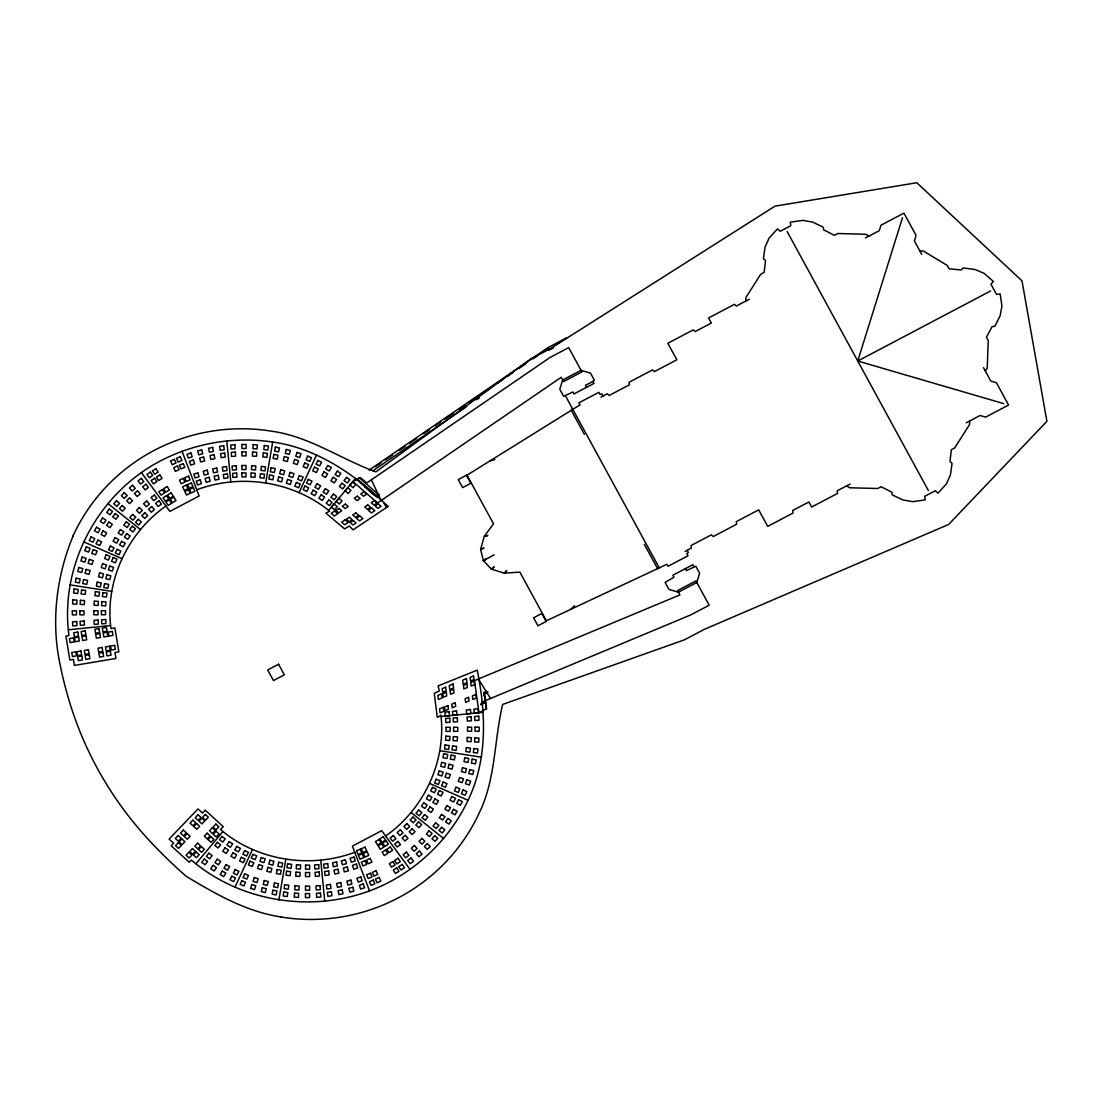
<?xml version="1.0" encoding="UTF-8"?>
<svg xmlns="http://www.w3.org/2000/svg" width="1102" height="1102" viewBox="0 0 1102 1102"><rect width="100%" height="100%" fill="white"/><g stroke="black" fill="none" stroke-linecap="round" stroke-linejoin="round"><path stroke-width="1.5" d="M745.778 301.08L745.916 297.499L760.779 274.15L764.154 272.346L765.504 260.554L763.424 258.708L765.05 247.11L769.086 238.115L777.447 228.927L780.216 231.282L790.754 225.731L790.286 222.163L802.711 220.386L812.56 222.067L823.277 227.15L823.69 229.877L834.421 235.291L837.823 233.514L865.814 234.271L868.927 236.131M969.719 420.964L969.567 424.545L954.718 447.894L951.343 449.699L949.993 461.49L952.059 463.322L950.447 474.921L946.411 483.916L938.036 493.104L935.267 490.762L924.743 496.313L925.198 499.881L912.787 501.658L902.937 499.977L892.221 494.881L891.807 492.167L881.077 486.753L877.674 488.517L849.683 487.773L846.57 485.899M196.79 489.784C240.511 473.378 292.182 481.161 328.699 510.433L329.581 511.176L325.889 513.119L344.582 528.877L349.389 526.026L353.012 529.842L388 506.507C356.153 475.334 317.817 448.376 272.69 442.026C234.657 436.351 195.164 442.921 161.03 460.622C98.202 492.966 59.412 565.354 68.958 635.606L65.9 636.116L69.881 660.015L73.393 659.437L74.385 665.415L115.944 658.459L114.952 652.494L118.864 651.833L114.87 627.933L110.958 628.595C104.594 581.608 127.322 533.065 165.947 506.038M385.59 836.032C423.802 809.336 446.2 761.771 440.938 715.281M354.761 852.287C310.13 869.01 256.862 860.676 220.524 829.517L223.251 826.679L205.22 810.177L202.492 813.028L197.974 808.909L169.102 839.104L173.62 843.223L171.182 845.771L189.213 862.26L191.335 860.042C245.594 906.547 327.597 915.183 390.507 881.448C424.132 863.431 451.724 834.793 468.047 800.286C487.676 759.691 485.982 713.297 477.235 670.154L438.114 685.899L439.34 690.982L434.257 693.337L437.274 717.361L440.965 715.418M265.706 482.786L272.69 442.026M278.861 900.045L285.845 859.271M1003.798 403.649L857.742 361.015L902.455 217.797M73.104 535.971C56.822 575.079 51.147 619.668 59.439 661.269C64.233 686.27 71.437 710.804 81.093 734.359A370.327 361.828 -9.7 0 0 117.211 800.603C136.676 828.856 160.548 853.733 186.224 876.365C215.772 894.011 246.256 911.726 280.845 916.919M299.097 492.539L316.605 454.85M234.946 887.22L252.454 849.532M985.312 371.002L987.24 367.93L988.232 340.532L986.442 337.226L992.062 326.688L994.844 326.261L1000.134 315.737L1001.925 306.08L1000.203 293.959L996.552 294.427L990.96 284.164L993.384 281.451L984.058 273.324L974.898 269.453L963.052 267.951L961.151 270.004L949.111 268.764L947.293 265.472L923.545 251.118L919.881 251.008M506.534 570.588L504.44 573.164L491.368 569.128L483.392 560.656L480.596 549.388L484.288 536.219L493.531 523.836L467.014 475.196L580.01 404.875L578.894 402.822L598.868 392.298L599.984 394.351L601.83 393.91L602.987 396.017M328.699 510.433L355.547 478.378M195.991 863.692L222.852 831.638M506.713 570.671L504.44 573.164L519.868 572.131L546.385 620.77L666.917 564.252L668.032 566.304L688.006 555.766L686.89 553.714L688.282 552.433L687.138 550.325M570.795 609.296L574.5 605.742M592.917 381.402L594.322 380.121L590.479 373.096L581.016 370.341L562.681 379.997L559.788 389.281L563.618 396.307L572.957 391.94L574.032 393.91L594.006 383.386L592.917 381.402L585.438 385.342L586.526 387.325M572.53 408.828L571.139 410.096L584.377 434.367M493.944 566.993L491.368 569.128L494.123 567.075M369.074 470.127L547.956 347.64L566.456 337.873M375.424 466.78L381.099 462.895M385.356 459.975L392.464 455.112M399.558 450.25L405.233 446.365M409.489 443.445L416.597 438.582M423.691 433.72L429.367 429.835M435.042 425.951L440.731 422.052M444.988 419.132L453.501 413.305M459.176 409.421L464.865 405.522M469.121 402.616L477.634 396.775M483.31 392.891L488.999 389.006M497.512 383.165L501.768 380.245M507.443 376.361L513.133 372.476M518.808 368.578L525.902 363.715M533.01 358.866L537.266 355.946M542.942 352.061L548.617 348.163M372.944 470.747L466.628 406.597M476.574 399.792L479.411 397.85M371.333 479.852L550.201 357.365L568.701 347.612L581.939 371.884L563.549 381.581L561.207 377.297L377.545 502.98L352.915 481.519L360.409 477.565L366.635 482.993L371.333 479.852L381.154 500.57M378.716 494.233L376.319 495.831L379.033 494.963M486.23 558.81L483.392 560.656L486.395 559.113M486.313 558.962L483.392 560.656L494.095 554.843M555.67 344.444L561.317 341.468M553.245 347.957L548.975 350.216L547.956 347.64M749.25 299.234L736.37 306.025L734.442 304.331L708.545 317.982L711.313 323.051L695.142 331.578L693.213 329.884L667.853 343.259L676.862 359.789L654.409 371.622L652.522 369.9L629.049 382.27L629.476 384.777L609.186 395.466L607.257 393.772L600.989 397.078M865.442 237.963L879.258 230.69L881.049 225.18L903.916 213.113L916.051 235.387L914.398 240.952L921.74 254.397M857.742 361.015L990.643 290.942M685.127 551.386L691.395 548.08L691.023 545.559L711.313 534.856L713.201 536.578L736.673 524.208L736.246 521.701L758.699 509.868L767.722 526.398L793.082 513.022L792.71 510.502L808.882 501.975L811.637 507.044L837.534 493.393L837.162 490.858L850.041 484.067M966.234 422.796L980.036 415.523L985.711 417.107L1008.578 405.04L996.428 382.766L990.794 381.058L983.466 367.6M693.943 566.662L692.869 564.679L672.895 575.216L673.969 577.186L665.098 582.407L668.928 589.432L678.405 592.201L696.726 582.531L699.632 573.247L695.803 566.221L686.463 570.602L685.389 568.618M481.643 702.566L485.266 700.652M480.761 703.971L485.266 701.602M480.913 704.825L485.762 702.194M486.629 691.395L484.095 692.414L486.478 708.765L478.998 712.705L474.439 680.664L679.879 594.915L677.537 590.617L695.927 580.919L709.165 605.205L690.665 614.957L485.335 700.652L484.109 693.502L488.048 691.918M483.723 548.011L480.596 549.388L483.806 548.176M489.894 460.925L494.798 459.589M487.635 535.434L484.288 536.219L487.607 535.641M68.434 629.779L110.448 625.523M441.103 716.548L483.103 712.291M70.06 584.859L111.674 591.375M439.877 750.696L481.491 757.212M83.504 541.785L121.895 558.631M429.656 783.439L468.047 800.286M484.095 692.414L485.899 693.585L484.109 693.502L485.403 702.456M107.858 503.504L140.409 529.525M411.142 812.546L443.693 838.567M359.1 477.593L378.413 494.426M356.772 478.778L377.049 496.465M356.91 479.632L377.187 497.319M364.624 486.712L374.391 495.225M141.455 472.62L169.873 511.397L199.145 495.955L182.023 451.228M410.082 869.45L381.678 830.674L352.392 846.116L369.528 890.843M478.475 679.039L490.583 698.558M787.145 231.544L928.352 490.5M565.905 396.679L659.437 568.191L657.577 568.618L644.353 544.36M485.087 700.569L486.478 708.765M320.737 860.221L324.759 901.284M226.778 440.786L230.814 481.849M280.831 917.002A183.318 179.103 -9.7 0 0 479.563 812.215C495.872 778.384 494.082 740.255 502.65 704.426L684.549 639.78L704.343 629.338L948.629 524.483L1046.9 421.308L1021.995 280.858L916.809 182.739L775.023 206.143L551.041 348.218L531.247 358.646L375.823 471.876C340.738 459.093 309.428 436.406 271.739 431.226A183.318 179.103 -9.7 0 0 73.021 535.93M72.346 610.852L72.333 614.902L76.465 614.875L76.479 610.839L72.346 610.852M79.909 610.811L79.895 614.861L84.028 614.833L84.028 610.797L79.909 610.811M93.835 610.756L93.822 614.792L97.954 614.778L97.968 610.728L93.835 610.756M101.398 610.715L101.384 614.751L105.516 614.737L105.53 610.701L101.398 610.715M241.875 472.91L241.861 476.946L245.994 476.932L246.008 472.882L241.875 472.91M241.903 465.512L241.889 469.548L246.021 469.535L246.021 465.485L241.903 465.512M241.944 451.875L241.93 455.925L246.063 455.897L246.077 451.861L241.944 451.875M241.958 444.478L241.944 448.528L246.077 448.5L246.09 444.464L241.958 444.478M305.488 893.57L305.474 897.607L309.607 897.593L309.607 893.543L305.488 893.57M305.502 886.173L305.488 890.209L309.621 890.196L309.634 886.146L305.502 886.173M305.529 872.536L305.516 876.586L309.648 876.558L309.662 872.522L305.529 872.536M305.543 865.139L305.543 869.189L309.662 869.161L309.676 865.125L305.543 865.139M446.034 727.334L446.021 731.37L450.153 731.356L450.167 727.306L446.034 727.334M453.597 727.292L453.583 731.342L457.716 731.315L457.729 727.279L453.597 727.292M467.523 727.21L467.51 731.26L471.642 731.232L471.656 727.196L467.523 727.21M475.086 727.182L475.072 731.218L479.205 731.205L479.218 727.155L475.086 727.182M72.87 599.901L72.594 603.937L76.713 604.185L76.988 600.149L72.87 599.901M80.418 600.342L80.129 604.378L84.262 604.626L84.537 600.59L80.418 600.342M94.317 601.169L94.028 605.205L98.161 605.453L98.436 601.417L94.317 601.169M101.852 601.623L101.577 605.659L105.696 605.893L105.985 601.857L101.852 601.623M251.187 473.02L250.898 477.056L255.017 477.304L255.306 473.268L251.187 473.02M251.697 465.636L251.421 469.672L255.54 469.92L255.816 465.884L251.697 465.636M252.647 452.04L252.372 456.076L256.49 456.311L256.766 452.275L252.647 452.04M253.157 444.657L252.881 448.693L257 448.927L257.289 444.891L253.157 444.657M294.551 893.143L294.275 897.18L298.394 897.414L298.683 893.378L294.551 893.143M295.074 885.76L294.785 889.796L298.917 890.03L299.193 885.994L295.074 885.76M296.011 872.15L295.735 876.186L299.854 876.434L300.13 872.398L296.011 872.15M296.521 864.767L296.245 868.803L300.364 869.051L300.639 865.015L296.521 864.767M445.842 736.177L445.566 740.213L449.685 740.448L449.974 736.412L445.842 736.177M453.39 736.618L453.115 740.654L457.234 740.902L457.509 736.866L453.39 736.618M467.289 737.431L467.014 741.467L471.133 741.715L471.408 737.679L467.289 737.431M474.838 737.872L474.549 741.908L478.681 742.156L478.957 738.12L474.838 737.872M74.137 588.991L73.586 593L77.677 593.51L78.228 589.501L74.137 588.991M81.631 589.928L81.08 593.937L85.171 594.446L85.722 590.424L81.631 589.928M95.433 591.636L94.882 595.645L98.973 596.154L99.524 592.146L95.433 591.636M102.927 592.573L102.376 596.581L106.467 597.077L107.018 593.069L102.927 592.573M260.458 473.736L259.907 477.745L263.998 478.254L264.549 474.246L260.458 473.736M261.463 466.394L260.912 470.402L265.003 470.912L265.554 466.904L261.463 466.394M263.323 452.881L262.772 456.889L266.863 457.399L267.414 453.39L263.323 452.881M264.328 445.539L263.777 449.547L267.869 450.057L268.42 446.048L264.328 445.539M283.696 892.014L283.145 896.022L287.236 896.532L287.787 892.524L283.696 892.014M284.702 884.672L284.151 888.68L288.242 889.19L288.793 885.182L284.702 884.672M286.548 871.159L285.997 875.167L290.088 875.677L290.639 871.654L286.548 871.159M287.553 863.816L287.002 867.825L291.093 868.335L291.644 864.326L287.553 863.816M445.07 744.98L444.519 749.002L448.624 749.498L449.161 745.489L445.07 744.98M452.564 745.916L452.013 749.925L456.118 750.434L456.669 746.426L452.564 745.916M466.38 747.611L465.829 751.619L469.92 752.129L470.471 748.12L466.38 747.611M473.874 748.547L473.323 752.556L477.414 753.065L477.965 749.043L473.874 748.547M76.121 578.192L75.308 582.159L79.358 582.93L80.171 578.963L76.121 578.192M83.532 579.597L82.719 583.564L86.769 584.335L87.581 580.368L83.532 579.597M97.183 582.187L96.37 586.168L100.42 586.925L101.232 582.958L97.183 582.187M104.594 583.592L103.781 587.573L107.831 588.33L108.643 584.363L104.594 583.592M269.659 475.045L268.833 479.012L272.883 479.783L273.709 475.816L269.659 475.045M271.147 467.785L270.334 471.752L274.384 472.524L275.197 468.543L271.147 467.785M273.902 454.396L273.089 458.377L277.139 459.135L277.952 455.167L273.902 454.396M275.404 447.137L274.577 451.104L278.627 451.875L279.453 447.908L275.404 447.137M272.924 890.196L272.111 894.163L276.161 894.934L276.974 890.967L272.924 890.196M274.426 882.936L273.599 886.903L277.649 887.675L278.475 883.708L274.426 882.936M277.167 869.547L276.354 873.528L280.404 874.285L281.217 870.318L277.167 869.547M278.654 862.287L277.842 866.255L281.892 867.026L282.704 863.059L278.654 862.287M443.707 753.74L442.894 757.708L446.944 758.465L447.756 754.498L443.707 753.74M451.131 755.146L450.305 759.113L454.355 759.87L455.181 755.903L451.131 755.146M464.782 757.721L463.97 761.689L468.019 762.46L468.832 758.493L464.782 757.721M472.193 759.126L471.38 763.094L475.43 763.865L476.243 759.898L472.193 759.126M78.821 567.53L77.746 571.442L81.727 572.461L82.815 568.563L78.821 567.53M86.121 569.403L85.047 573.315L89.028 574.349L90.116 570.437L86.121 569.403M99.566 572.875L98.491 576.787L102.472 577.806L103.56 573.894L99.566 572.875M106.866 574.748L105.792 578.66L109.773 579.693L110.861 575.781L106.866 574.748M278.737 476.932L277.663 480.844L281.644 481.877L282.732 477.965L278.737 476.932M280.721 469.783L279.632 473.695L283.627 474.714L284.702 470.802L280.721 469.783M284.357 456.6L283.283 460.512L287.278 461.531L288.352 457.619L284.357 456.6M286.341 449.451L285.253 453.349L289.247 454.382L290.322 450.47L286.341 449.451M262.317 887.689L261.229 891.601L265.224 892.634L266.298 888.722L262.317 887.689M264.287 880.539L263.213 884.451L267.194 885.471L268.282 881.559L264.287 880.539M267.924 867.357L266.836 871.269L270.83 872.288L271.905 868.376L267.924 867.357M269.894 860.194L268.819 864.106L272.8 865.139L273.888 861.227L269.894 860.194M441.764 762.377L440.69 766.289L444.685 767.323L445.759 763.411L441.764 762.377M449.065 764.265L447.991 768.177L451.985 769.196L453.06 765.284L449.065 764.265M462.523 767.708L461.435 771.62L465.43 772.654L466.504 768.741L462.523 767.708M469.824 769.595L468.736 773.494L472.73 774.527L473.805 770.615L469.824 769.595M82.237 557.061L80.901 560.89L84.799 562.172L86.135 558.342L82.237 557.061M89.386 559.403L88.05 563.232L91.962 564.513L93.298 560.684L89.386 559.403M102.569 563.728L101.232 567.558L105.131 568.839L106.467 564.995L102.569 563.728M109.718 566.07L108.382 569.899L112.294 571.18L113.63 567.337L109.718 566.07M287.677 479.411L286.341 483.241L290.253 484.522L291.589 480.692L287.677 479.411M290.129 472.386L288.793 476.229L292.691 477.497L294.041 473.667L290.129 472.386M294.647 459.465L293.311 463.295L297.209 464.576L298.559 460.746L294.647 459.465M297.099 452.44L295.749 456.283L299.661 457.564L300.998 453.721L297.099 452.44M251.89 884.52L250.553 888.35L254.466 889.631L255.802 885.801L251.89 884.52M254.342 877.495L253.005 881.338L256.918 882.606L258.254 878.776L254.342 877.495M258.846 864.574L257.51 868.404L261.422 869.685L262.758 865.841L258.846 864.574M261.298 857.549L259.962 861.378L263.874 862.659L265.21 858.83L261.298 857.549M439.257 770.89L437.921 774.734L441.833 776.001L443.169 772.171L439.257 770.89M446.406 773.232L445.07 777.062L448.982 778.343L450.319 774.513L446.406 773.232M459.589 777.544L458.253 781.373L462.165 782.654L463.501 778.825L459.589 777.544M466.752 779.885L465.402 783.715L469.314 784.996L470.65 781.166L466.752 779.885M86.328 546.826L84.744 550.573L88.559 552.102L90.144 548.355L86.328 546.826M93.312 549.622L91.728 553.369L95.53 554.885L97.128 551.152L93.312 549.622M106.164 554.774L104.58 558.521L108.395 560.05L109.98 556.303L106.164 554.774M113.148 557.571L111.55 561.317L115.366 562.846L116.964 559.1L113.148 557.571M296.424 482.442L294.84 486.189L298.642 487.718L300.24 483.971L296.424 482.442M299.345 475.596L297.747 479.342L301.562 480.871L303.146 477.125L299.345 475.596M304.703 462.978L303.119 466.725L306.935 468.254L308.519 464.507L304.703 462.978M307.623 456.132L306.025 459.878L309.841 461.394L311.439 457.661L307.623 456.132M241.724 880.677L240.126 884.424L243.941 885.939L245.526 882.206L241.724 880.677M244.63 873.831L243.032 877.564L246.848 879.093L248.446 875.346L244.63 873.831M249.989 861.199L248.391 864.946L252.206 866.475L253.804 862.728L249.989 861.199M252.895 854.353L251.311 858.1L255.113 859.629L256.711 855.882L252.895 854.353M436.172 779.224L434.587 782.971L438.403 784.5L439.987 780.753L436.172 779.224M443.156 782.021L441.571 785.767L445.373 787.296L446.971 783.55L443.156 782.021M456.021 787.172L454.423 790.905L458.239 792.434L459.823 788.688L456.021 787.172M462.992 789.955L461.407 793.702L465.223 795.231L466.807 791.484L462.992 789.955M91.108 536.867L89.276 540.503L92.967 542.267L94.813 538.644L91.108 536.867M97.885 540.104L96.039 543.741L99.745 545.518L101.577 541.881L97.885 540.104M110.352 546.082L108.519 549.719L112.225 551.482L114.057 547.846L110.352 546.082M117.129 549.319L115.297 552.956L118.988 554.719L120.834 551.083L117.129 549.319M304.951 486.037L303.119 489.674L306.811 491.437L308.643 487.814L304.951 486.037M308.312 479.384L306.48 483.02L310.172 484.784L312.018 481.161L308.312 479.384M314.511 467.138L312.679 470.774L316.37 472.538L318.216 468.901L314.511 467.138M317.872 460.484L316.04 464.121L319.732 465.884L321.577 462.248L317.872 460.484M231.819 876.186L229.987 879.823L233.693 881.6L235.525 877.963L231.819 876.186M235.181 869.533L233.349 873.17L237.054 874.947L238.886 871.31L235.181 869.533M241.366 857.287L239.533 860.91L243.239 862.687L245.071 859.05L241.366 857.287M244.727 850.634L242.895 854.257L246.6 856.034L248.432 852.397L244.727 850.634M432.549 787.351L430.717 790.988L434.422 792.751L436.254 789.115L432.549 787.351M439.326 790.589L437.494 794.225L441.186 795.988L443.032 792.352L439.326 790.589M451.806 796.539L449.974 800.176L453.666 801.953L455.512 798.316L451.806 796.539M458.584 799.79L456.738 803.413L460.443 805.19L462.275 801.553L458.584 799.79M96.535 527.238L94.455 530.751L98.037 532.748L100.103 529.236L96.535 527.238M103.078 530.902L100.998 534.415L104.566 536.412L106.646 532.9L103.078 530.902M115.118 537.666L113.038 541.165L116.619 543.176L118.685 539.663L115.118 537.666M121.661 541.33L119.581 544.843L123.148 546.84L125.229 543.327L121.661 541.33M313.202 490.17L311.136 493.682L314.704 495.68L316.784 492.167L313.202 490.17M317.004 483.75L314.924 487.249L318.506 489.26L320.572 485.748L317.004 483.75M324.002 471.904L321.936 475.417L325.503 477.428L327.583 473.915L324.002 471.904M327.804 465.485L325.724 468.997L329.305 470.995L331.371 467.482L327.804 465.485M222.26 871.076L220.18 874.589L223.747 876.6L225.827 873.087L222.26 871.076M226.048 864.657L223.981 868.169L227.549 870.167L229.629 866.654L226.048 864.657M233.045 852.81L230.965 856.323L234.547 858.32L236.613 854.808L233.045 852.81M236.834 846.391L234.767 849.89L238.335 851.901L240.415 848.388L236.834 846.391M428.389 795.231L426.322 798.743L429.89 800.741L431.97 797.228L428.389 795.231M434.932 798.895L432.852 802.408L436.433 804.405L438.5 800.892L434.932 798.895M446.985 805.645L444.905 809.157L448.473 811.155L450.553 807.642L446.985 805.645M453.514 809.309L451.448 812.821L455.016 814.819L457.096 811.306L453.514 809.309M102.596 517.968L100.282 521.342L103.712 523.56L106.026 520.199L102.596 517.968M108.864 522.045L106.563 525.42L109.993 527.638L112.294 524.277L108.864 522.045M120.421 529.566L118.121 532.941L121.551 535.159L123.851 531.784L120.421 529.566M126.702 533.643L124.402 537.018L127.832 539.236L130.132 535.861L126.702 533.643M321.164 494.826L318.864 498.2L322.294 500.432L324.594 497.057L321.164 494.826M325.393 488.654L323.079 492.029L326.509 494.247L328.809 490.886L325.393 488.654M333.162 477.29L330.862 480.665L334.292 482.883L336.592 479.508L333.162 477.29M337.377 471.119L335.077 474.48L338.507 476.711L340.807 473.337L337.377 471.119M213.058 865.359L210.757 868.734L214.174 870.966L216.488 867.591L213.058 865.359M217.273 859.188L214.973 862.563L218.403 864.794L220.703 861.42L217.273 859.188M225.028 847.824L222.728 851.185L226.158 853.416L228.458 850.041L225.028 847.824M229.257 841.639L226.943 845.014L230.373 847.245L232.687 843.87L229.257 841.639M423.719 802.835L421.419 806.196L424.849 808.427L427.149 805.052L423.719 802.835M429.987 806.912L427.686 810.287L431.116 812.505L433.417 809.13L429.987 806.912M441.558 814.419L439.257 817.78L442.687 820.012L444.988 816.637L441.558 814.419M447.839 818.497L445.539 821.858L448.969 824.089L451.269 820.714L447.839 818.497M109.25 509.096L106.729 512.32L109.993 514.758L112.528 511.535L109.25 509.096M115.242 513.573L112.721 516.783L115.986 519.235L118.506 516.011L115.242 513.573M126.262 521.811L123.741 525.034L127.019 527.472L129.54 524.263L126.262 521.811M132.254 526.288L129.733 529.511L132.998 531.949L135.518 528.74L132.254 526.288M328.795 499.977L326.275 503.201L329.553 505.639L332.074 502.429L328.795 499.977M333.424 494.082L330.889 497.305L334.168 499.757L336.689 496.534L333.424 494.082M341.937 483.241L339.402 486.464L342.681 488.902L345.201 485.679L341.937 483.241M346.551 477.345L344.031 480.568L347.295 483.007L349.816 479.783L346.551 477.345M204.256 859.064L201.735 862.287L205.013 864.739L207.534 861.516L204.256 859.064M208.884 853.182L206.35 856.392L209.628 858.844L212.149 855.62L208.884 853.182M217.383 842.314L214.862 845.537L218.127 847.975L220.648 844.766L217.383 842.314M221.998 836.432L219.477 839.641L222.742 842.093L225.276 838.87L221.998 836.432M418.54 810.122L416.019 813.331L419.297 815.783L421.818 812.56L418.54 810.122M424.532 814.585L422.011 817.808L425.276 820.26L427.81 817.037L424.532 814.585M435.565 822.822L433.045 826.045L436.309 828.484L438.844 825.274L435.565 822.822M441.558 827.299L439.037 830.522L442.301 832.96L444.822 829.737L441.558 827.299M352.599 481.987L349.885 485.059L352.998 487.69L355.712 484.618L352.599 481.987M347.777 487.731L345.064 490.803L348.191 493.434L350.904 490.362L347.777 487.731M338.92 498.311L336.206 501.382L339.32 504.013L342.033 500.942L338.92 498.311M334.099 504.055L331.399 507.127L334.512 509.758L337.226 506.686L334.099 504.055M116.481 500.666L113.754 503.724L116.853 506.369L119.581 503.325L116.481 500.666M122.157 505.515L119.429 508.573L122.529 511.218L125.256 508.174L122.157 505.515M132.612 514.455L129.871 517.513L132.97 520.158L135.711 517.1L132.612 514.455M138.273 519.304L135.546 522.362L138.645 525.007L141.373 521.949L138.273 519.304M412.906 817.064L410.164 820.122L413.264 822.767L416.005 819.709L412.906 817.064M418.567 821.913L415.84 824.971L418.939 827.616L421.667 824.558L418.567 821.913M429.022 830.839L426.295 833.897L429.394 836.542L432.122 833.484L429.022 830.839M434.698 835.688L431.97 838.746L435.07 841.391L437.797 838.333L434.698 835.688M178.152 835.509L175.342 838.484L178.359 841.225L181.183 838.236L178.152 835.509M198.029 814.736L195.206 817.712L198.236 820.439L201.046 817.464L198.029 814.736M181.913 838.953L179.103 841.928L182.119 844.655L184.929 841.68L181.913 838.953M187.078 833.539L184.268 836.514L187.299 839.242L190.109 836.266L187.078 833.539M196.611 823.58L193.8 826.555L196.817 829.283L199.641 826.307L196.611 823.58M201.79 818.166L198.966 821.142L201.997 823.883L204.807 820.894L201.79 818.166M192.437 848.568L189.613 851.543L192.643 854.284L195.453 851.295L192.437 848.568M197.602 843.154L194.792 846.143L197.823 848.871L200.633 845.895L197.602 843.154M207.135 833.195L204.325 836.184L207.341 838.911L210.165 835.922L207.135 833.195M212.3 827.795L209.49 830.77L212.521 833.498L215.331 830.522L212.3 827.795M196.197 852.011L193.373 854.987L196.404 857.714L199.214 854.739L196.197 852.011M216.061 831.225L213.251 834.2L216.267 836.941L219.091 833.952L216.061 831.225M183.345 830.095L180.508 833.057L183.511 835.812L186.348 832.85L183.345 830.095M192.878 820.136L190.04 823.098L193.043 825.853L195.88 822.891L192.878 820.136M178.386 842.644L175.549 845.606L178.565 848.361L181.389 845.399L178.386 842.644M205.344 814.461L202.506 817.422L205.523 820.177L208.347 817.216L205.344 814.461M188.91 852.273L186.073 855.235L189.089 857.99L191.913 855.014L188.91 852.273M215.868 824.089L213.03 827.051L216.033 829.792L218.871 826.831L215.868 824.089M201.377 846.598L198.553 849.559L201.556 852.314L204.393 849.339L201.377 846.598M210.909 836.638L208.071 839.6L211.088 842.341L213.912 839.38L210.909 836.638M124.264 492.718L121.344 495.597L124.251 498.435L127.185 495.556L124.264 492.718M129.595 497.925L126.675 500.79L129.581 503.642L132.516 500.763L129.595 497.925M139.417 507.512L136.496 510.391L139.403 513.229L142.337 510.364L139.417 507.512M144.761 512.719L141.827 515.598L144.734 518.436L147.668 515.557L144.761 512.719M406.803 823.635L403.883 826.514L406.79 829.351L409.724 826.472L406.803 823.635M412.134 828.842L409.214 831.707L412.12 834.558L415.055 831.679L412.134 828.842M421.97 838.415L419.035 841.294L421.956 844.132L424.89 841.267L421.97 838.415M427.3 843.622L424.38 846.501L427.287 849.339L430.221 846.474L427.3 843.622M132.557 485.279L129.444 487.966L132.157 490.982L135.27 488.31L132.557 485.279M137.53 490.817L134.416 493.503L137.13 496.52L140.243 493.848L137.53 490.817M146.676 501.024L143.563 503.697L146.291 506.727L149.404 504.041L146.676 501.024M151.649 506.562L148.536 509.234L151.263 512.265L154.376 509.579L151.649 506.562M400.288 829.806L397.175 832.492L399.888 835.509L403.001 832.837L400.288 829.806M405.26 835.344L402.147 838.03L404.861 841.046L407.974 838.374L405.26 835.344M414.421 845.537L411.308 848.223L414.021 851.24L417.135 848.568L414.421 845.537M419.394 851.075L416.28 853.761L418.994 856.777L422.107 854.105L419.394 851.075M141.318 478.378L138.039 480.858L140.546 484.053L143.825 481.574L141.318 478.378M145.919 484.233L142.626 486.698L145.133 489.894L148.426 487.428L145.919 484.233M154.363 495.005L151.07 497.484L153.577 500.666L156.87 498.2L154.363 495.005M158.95 500.845L155.657 503.325L158.165 506.521L161.457 504.041L158.95 500.845M393.373 835.55L390.094 838.03L392.601 841.225L395.88 838.746L393.373 835.55M397.96 841.405L394.681 843.87L397.188 847.066L400.467 844.587L397.96 841.405M406.418 852.163L403.139 854.642L405.646 857.838L408.925 855.359L406.418 852.163M411.005 858.003L407.726 860.483L410.233 863.679L413.512 861.199L411.005 858.003M388 506.479L386.43 507.554L383.923 502.967L388 506.479M334.664 511.052L331.247 513.339L334.361 515.97L337.777 513.684L334.664 511.052M338.906 508.463L335.821 510.515L338.631 512.885L341.716 510.818L338.906 508.463M345.394 504.124L342.323 506.19L345.119 508.545L348.204 506.493L345.394 504.124M357.351 496.162L354.265 498.214L357.076 500.583L360.161 498.517L357.351 496.162M363.839 491.823L360.767 493.889L363.564 496.244L366.649 494.192L363.839 491.823M345.105 519.882L341.689 522.169L344.802 524.8L348.218 522.513L345.105 519.882M349.375 517.279L346.29 519.331L349.1 521.701L352.185 519.634L349.375 517.279M355.863 512.94L352.778 515.006L355.588 517.361L358.673 515.309L355.863 512.94M367.82 504.964L364.734 507.016L367.545 509.386L370.616 507.333L367.82 504.964M374.308 500.639L371.236 502.691L374.033 505.06L377.118 503.008L374.308 500.639M359.775 515.984L356.359 518.271L359.472 520.902L362.889 518.615L359.775 515.984M371.732 508.008L368.302 510.295L371.415 512.926L374.845 510.639L371.732 508.008M353.274 520.557L350.188 522.61L352.998 524.979L356.084 522.927L353.274 520.557M378.206 503.931L375.121 505.983L377.931 508.353L381.017 506.3L378.206 503.931M150.395 472.124L146.952 474.383L149.238 477.731L152.682 475.472L150.395 472.124M154.583 478.254L151.139 480.513L153.426 483.861L156.87 481.602L154.583 478.254M162.297 489.55L158.853 491.809L161.14 495.156L164.584 492.897L162.297 489.55M166.485 495.68L163.041 497.939L165.328 501.286L168.771 499.027L166.485 495.68M386.099 840.84L382.656 843.113L384.942 846.46L388.386 844.187L386.099 840.84M390.287 846.97L386.843 849.243L389.13 852.59L392.574 850.331L390.287 846.97M397.987 858.265L394.557 860.538L396.844 863.885L400.274 861.612L397.987 858.265M402.189 864.409L398.745 866.668L401.032 870.015L404.475 867.756L402.189 864.409M169.35 499.853L165.906 502.113L168.179 505.46L171.623 503.215L169.35 499.853M383.234 836.666L379.791 838.925L382.077 842.272L385.521 840.027L383.234 836.666M155.988 468.694L152.462 470.829L154.611 474.259L158.137 472.124L155.988 468.694M159.928 474.976L156.401 477.111L158.55 480.541L162.077 478.406L159.928 474.976M167.187 486.547L163.661 488.682L165.81 492.112L169.336 489.991L167.187 486.547M171.127 492.842L167.6 494.963L169.749 498.407L173.276 496.272L171.127 492.842M381.678 843.733L378.151 845.868L380.3 849.298L383.827 847.163L381.678 843.733M385.617 850.014L382.091 852.149L384.24 855.579L387.766 853.458L385.617 850.014M392.877 861.599L389.35 863.72L391.499 867.164L395.026 865.029L392.877 861.599M396.803 867.88L393.29 870.015L395.439 873.445L398.965 871.31L396.803 867.88M173.84 497.126L170.3 499.234L172.435 502.677L175.976 500.57L173.84 497.126M378.992 839.448L375.451 841.57L377.587 845.014L381.127 842.892L378.992 839.448M466.449 475.279L458.239 479.604L462.606 487.607L470.816 483.282L466.449 475.279M278.558 664.231L267.676 669.975L273.461 680.568L284.33 674.837L278.558 664.231M541.798 613.456L533.588 617.795L537.955 625.784L546.165 621.459L541.798 613.456M188.483 489.646L184.737 491.382L186.486 495.032L190.233 493.297L188.483 489.646M364.941 847.107L361.194 848.829L362.93 852.493L366.677 850.758L364.941 847.107M174.295 459.314L170.534 461.022L172.256 464.686L176.017 462.978L174.295 459.314M177.436 466.008L173.675 467.716L175.397 471.38L179.158 469.672L177.436 466.008M183.221 478.364L179.474 480.073L181.183 483.737L184.943 482.029L183.221 478.364M186.362 485.073L182.615 486.781L184.323 490.445L188.084 488.737L186.362 485.073M367.09 851.694L363.329 853.403L365.051 857.067L368.812 855.359L367.09 851.694M370.231 858.403L366.484 860.111L368.192 863.775L371.953 862.067L370.231 858.403M376.03 870.745L372.269 872.453L373.991 876.118L377.738 874.409L376.03 870.745M379.171 877.454L375.41 879.162L377.132 882.826L380.879 881.118L379.171 877.454M193.36 487.635L189.544 489.205L191.114 492.938L194.944 491.354L193.36 487.635M360.299 849.201L356.483 850.772L358.067 854.505L361.883 852.92L360.299 849.201M180.356 456.765L176.54 458.336L178.111 462.069L181.926 460.498L180.356 456.765M183.235 463.598L179.419 465.168L180.99 468.887L184.805 467.317L183.235 463.598M188.538 476.16L184.709 477.731L186.279 481.45L190.109 479.88L188.538 476.16M191.404 482.979L187.588 484.549L189.158 488.269L192.988 486.712L191.404 482.979M362.255 853.857L358.439 855.428L360.01 859.161L363.839 857.59L362.255 853.857M365.134 860.69L361.318 862.246L362.889 865.979L366.704 864.409L365.134 860.69M370.437 873.252L366.622 874.809L368.192 878.542L372.008 876.972L370.437 873.252M373.316 880.071L369.501 881.641L371.071 885.361L374.887 883.804L373.316 880.071M453.087 684.011L449.258 685.554L449.768 689.563L453.583 688.02L453.087 684.011M466.463 678.639L462.633 680.182L463.129 684.19L466.959 682.648L466.463 678.639M445.663 687.207L442.219 688.598L442.673 692.208L446.117 690.816L445.663 687.207M473.543 675.994L470.099 677.372L470.554 680.981L473.998 679.603L473.543 675.994M441.668 693.874L437.838 695.417L438.348 699.426L442.178 697.883L441.668 693.874M446.296 692.221L442.839 693.613L443.293 697.222L446.751 695.83L446.296 692.221M453.556 689.301L450.098 690.692L450.553 694.301L453.996 692.91L453.556 689.301M466.917 683.929L463.474 685.32L463.928 688.929L467.372 687.538L466.917 683.929M474.177 680.995L470.733 682.386L471.188 685.995L474.631 684.604L474.177 680.995M443.362 707.319L439.533 708.861L440.042 712.856L443.872 711.313L443.362 707.319M447.963 705.666L444.519 707.057L444.974 710.666L448.418 709.275L447.963 705.666M455.222 702.745L451.779 704.137L452.233 707.746L455.677 706.354L455.222 702.745M468.598 697.373L465.14 698.764L465.595 702.36L469.053 700.982L468.598 697.373M475.857 694.453L472.4 695.844L472.854 699.439L476.298 698.062L475.857 694.453M190.908 452.977L186.996 454.3L188.318 458.115L192.23 456.807L190.908 452.977M193.318 459.975L189.406 461.297L190.729 465.113L194.641 463.79L193.318 459.975M197.768 472.854L193.842 474.177L195.164 478.006L199.076 476.684L197.768 472.854M200.178 479.852L196.252 481.175L197.575 484.99L201.487 483.668L200.178 479.852M353.962 857.081L350.05 858.403L351.373 862.219L355.285 860.896L353.962 857.081M356.387 864.064L352.461 865.387L353.783 869.216L357.695 867.894L356.387 864.064M360.836 876.944L356.924 878.266L358.233 882.096L362.145 880.773L360.836 876.944M363.247 883.942L359.335 885.264L360.643 889.08L364.569 887.757L363.247 883.942M201.68 449.878L197.685 450.938L198.746 454.837L202.74 453.776L201.68 449.878M203.622 457.013L199.627 458.074L200.688 461.972L204.683 460.911L203.622 457.013M207.19 470.155L203.195 471.215L204.256 475.114L208.25 474.053L207.19 470.155M209.118 477.29L205.137 478.364L206.184 482.263L210.179 481.188L209.118 477.29M345.353 859.808L341.358 860.882L342.419 864.781L346.414 863.706L345.353 859.808M347.295 866.943L343.301 868.018L344.361 871.916L348.356 870.842L347.295 866.943M350.877 880.099L346.882 881.159L347.943 885.058L351.937 883.997L350.877 880.099M352.805 887.234L348.824 888.295L349.871 892.193L353.866 891.132L352.805 887.234M212.631 447.453L208.581 448.266L209.38 452.219L213.43 451.421L212.631 447.453M214.091 454.699L210.041 455.512L210.826 459.479L214.89 458.666L214.091 454.699M216.763 468.061L212.714 468.873L213.512 472.827L217.562 472.014L216.763 468.061M218.224 475.306L214.174 476.119L214.959 480.073L219.022 479.274L218.224 475.306M336.578 861.998L332.529 862.797L333.327 866.764L337.377 865.952L336.578 861.998M338.038 869.244L333.989 870.057L334.774 874.01L338.837 873.197L338.038 869.244M340.725 882.592L336.675 883.405L337.474 887.358L341.524 886.559L340.725 882.592M342.185 889.837L338.135 890.65L338.934 894.617L342.984 893.805L342.185 889.837M85.24 630.84L81.162 631.515L81.823 635.51L85.901 634.821L85.24 630.84M98.946 628.553L94.868 629.228L95.53 633.209L99.607 632.534L98.946 628.553M73.531 637.92L69.454 638.595L70.115 642.576L74.192 641.901L73.531 637.92M112.321 631.432L108.244 632.107L108.905 636.102L112.983 635.413L112.321 631.432M75.859 651.861L71.782 652.536L72.443 656.53L76.52 655.842L75.859 651.861M114.649 645.373L110.572 646.061L111.233 650.042L115.311 649.353L114.649 645.373M89.221 654.74L85.143 655.428L85.818 659.409L89.896 658.721L89.221 654.74M102.941 652.453L98.863 653.128L99.524 657.123L103.602 656.434L102.941 652.453M77.801 632.093L73.724 632.755L74.371 636.736L78.449 636.074L77.801 632.093M106.398 627.313L102.321 627.975L102.968 631.956L107.046 631.308L106.398 627.313M78.641 637.066L74.55 637.727L75.198 641.722L79.275 641.061L78.641 637.066M86.08 635.826L82.003 636.488L82.636 640.469L86.727 639.821L86.08 635.826M99.786 633.54L95.709 634.201L96.356 638.182L100.434 637.521L99.786 633.54M107.238 632.3L103.161 632.947L103.795 636.942L107.872 636.281L107.238 632.3M102.114 647.48L98.037 648.141L98.684 652.122L102.761 651.475L102.114 647.48M109.566 646.24L105.489 646.902L106.123 650.883L110.2 650.221L109.566 646.24M80.969 651.02L76.878 651.668L77.526 655.662L81.603 655.001L80.969 651.02M88.408 649.767L84.331 650.428L84.964 654.423L89.055 653.761L88.408 649.767M110.393 651.213L106.315 651.874L106.949 655.869L111.04 655.208L110.393 651.213M81.796 655.993L77.719 656.654L78.352 660.649L82.443 659.988L81.796 655.993M223.72 445.745L219.615 446.296L220.152 450.291L224.243 449.754L223.72 445.745M224.684 453.074L220.593 453.625L221.116 457.633L225.207 457.082L224.684 453.074M226.461 466.573L222.37 467.124L222.893 471.133L226.984 470.582L226.461 466.573M227.425 473.901L223.334 474.452L223.858 478.461L227.962 477.91L227.425 473.901M327.68 863.61L323.589 864.161L324.112 868.169L328.217 867.618L327.68 863.61M328.658 870.938L324.553 871.489L325.09 875.498L329.181 874.947L328.658 870.938M330.448 884.438L326.344 884.989L326.881 888.997L330.972 888.446L330.448 884.438M331.413 891.766L327.322 892.317L327.845 896.325L331.936 895.774L331.413 891.766M448.982 711.644L444.891 712.168L445.387 716.176L449.492 715.653L448.982 711.644M456.517 710.886L452.412 711.41L452.922 715.405L457.013 714.895L456.517 710.886M470.389 709.481L466.284 709.991L466.78 714L470.885 713.476L470.389 709.481M477.91 708.71L473.805 709.233L474.315 713.242L478.42 712.718L477.91 708.71M234.878 444.74L230.759 445.029L231.021 449.065L235.139 448.776L234.878 444.74M235.36 452.123L231.241 452.412L231.503 456.448L235.621 456.159L235.36 452.123M236.227 465.719L232.109 466.008L232.37 470.031L236.489 469.755L236.227 465.719M236.71 473.102L232.577 473.378L232.839 477.414L236.958 477.125L236.71 473.102M76.672 621.528L72.539 621.817L72.801 625.853L76.933 625.564L76.672 621.528M84.22 621.005L80.088 621.294L80.35 625.33L84.468 625.041L84.22 621.005M98.119 620.054L94.001 620.343L94.249 624.366L98.381 624.09L98.119 620.054M105.668 619.531L101.536 619.82L101.797 623.856L105.93 623.567L105.668 619.531M449.74 718.215L445.621 718.504L445.883 722.54L450.002 722.251L449.74 718.215M457.289 717.691L453.17 717.981L453.432 722.017L457.55 721.727L457.289 717.691M471.188 716.727L467.069 717.016L467.331 721.052L471.449 720.763L471.188 716.727M478.736 716.204L474.618 716.493L474.879 720.529L478.998 720.24L478.736 716.204M318.698 864.657L314.58 864.932L314.841 868.968L318.96 868.679L318.698 864.657M319.181 872.026L315.062 872.316L315.324 876.352L319.442 876.062L319.181 872.026M320.062 885.622L315.943 885.912L316.205 889.948L320.324 889.658L320.062 885.622M320.544 893.006L316.412 893.295L316.673 897.317L320.806 897.042L320.544 893.006"/></g></svg>
